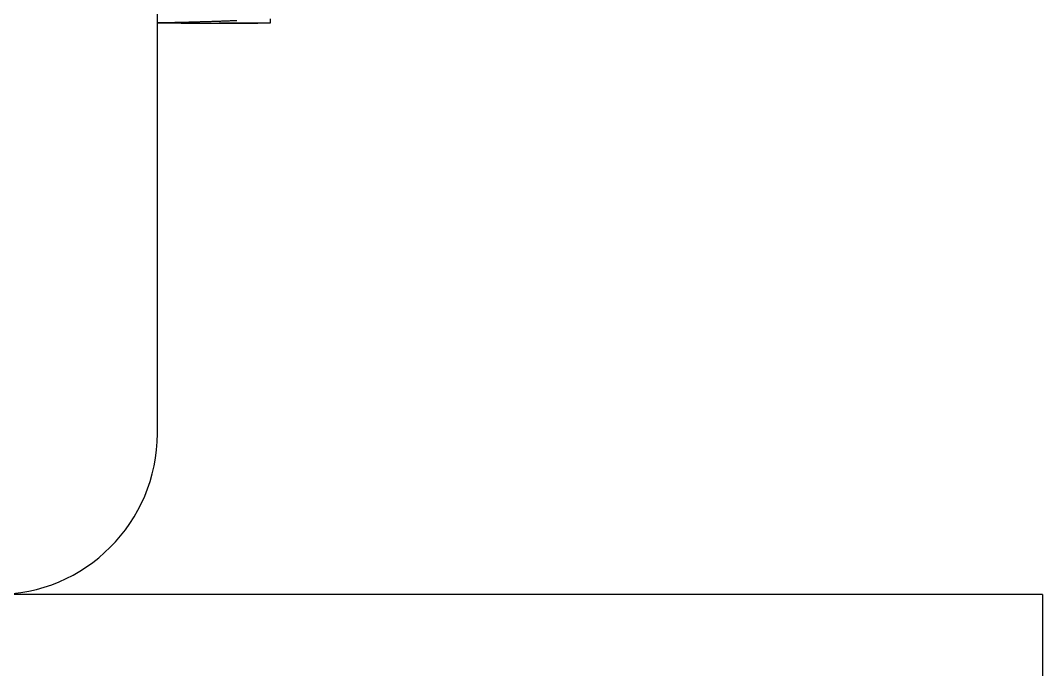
# Model space of a CAD drawing. Extents: x -7 to 305, y -225 to 131.
# Drawn here: x 293.3 to 299.66, y -45.46 to -41.42 of the extents above; entities that cross this region are included whole.
import ezdxf

# ---------------------------------------------------------------- set-up
doc = ezdxf.new("R2010")
doc.units = 0
doc.layers.get('0').update_dxf_attribs({"linetype": 'CONTINUOUS'})

# ---------------------------------------------------------------- blocks, each defined once
blk = doc.blocks.new('KOZU0012')
at = {"color": 7, "linetype": 'CONTINUOUS'}
for p, q in [((9.5, 1), (9.5, 8.5)), ((10.2, 3.576535), (10.2, 3.552234)), ((10.2, 3.55), (9.884647, 3.55)), ((10.2, 3.552234), (10.2, 3.55))]:
    blk.add_line(p, q, dxfattribs=at)
for points in [[(9.5, 3.55332, 0), (9.50549, 3.55342, 0), (9.51097, 3.55352, 0), (9.51646, 3.55361, 0), (9.52195, 3.55371, 0), (9.52743, 3.55382, 0), (9.53292, 3.55392, 0), (9.5384, 3.55402, 0), (9.54389, 3.55413, 0), (9.54937, 3.55423, 0), (9.55486, 3.55434, 0), (9.56034, 3.55445, 0), (9.56583, 3.55456, 0), (9.57131, 3.55467, 0), (9.5768, 3.55478, 0), (9.58228, 3.5549, 0), (9.58777, 3.55502, 0), (9.59325, 3.55513, 0), (9.59873, 3.55525, 0), (9.60422, 3.55537, 0), (9.6097, 3.55549, 0), (9.61518, 3.55561, 0), (9.62067, 3.55574, 0), (9.62615, 3.55586, 0), (9.63163, 3.55599, 0), (9.63711, 3.55612, 0), (9.64259, 3.55625, 0), (9.64807, 3.55638, 0), (9.65356, 3.55651, 0), (9.65904, 3.55664, 0), (9.66452, 3.55678, 0), (9.67, 3.55692, 0), (9.67548, 3.55705, 0), (9.68096, 3.55719, 0), (9.68644, 3.55733, 0), (9.69192, 3.55747, 0), (9.6974, 3.55762, 0), (9.70287, 3.55776, 0), (9.70835, 3.55791, 0), (9.71383, 3.55805, 0), (9.71931, 3.5582, 0), (9.72479, 3.55835, 0), (9.73026, 3.5585, 0), (9.73574, 3.55865, 0), (9.74122, 3.55881, 0), (9.74669, 3.55896, 0), (9.75217, 3.55912, 0), (9.75765, 3.55928, 0), (9.76312, 3.55944, 0), (9.7686, 3.5596, 0), (9.77407, 3.55976, 0), (9.77955, 3.55992, 0), (9.78502, 3.56009, 0), (9.7905, 3.56025, 0), (9.79597, 3.56042, 0), (9.80144, 3.56059, 0), (9.80692, 3.56076, 0), (9.81239, 3.56093, 0), (9.81786, 3.5611, 0), (9.82334, 3.56128, 0), (9.82881, 3.56145, 0), (9.83428, 3.56163, 0), (9.83975, 3.56181, 0), (9.84522, 3.56199, 0), (9.85069, 3.56217, 0), (9.85616, 3.56235, 0), (9.86163, 3.56253, 0), (9.8671, 3.56272, 0), (9.87257, 3.5629, 0), (9.87804, 3.56309, 0), (9.88351, 3.56328, 0), (9.88898, 3.56347, 0), (9.89444, 3.56366, 0), (9.89991, 3.56385, 0), (9.90538, 3.56405, 0), (9.91085, 3.56424, 0), (9.91631, 3.56444, 0), (9.92178, 3.56464, 0), (9.92724, 3.56484, 0), (9.93271, 3.56504, 0), (9.93817, 3.56524, 0), (9.94364, 3.56544, 0), (9.9491, 3.56565, 0), (9.95457, 3.56586, 0), (9.96003, 3.56606, 0), (9.96549, 3.56627, 0), (9.97096, 3.56648, 0), (9.97642, 3.56669, 0), (9.98188, 3.56691, 0), (9.98734, 3.56712, 0), (9.9928, 3.56734, 0)], [(9.5, 3.55332, 0), (9.50546, 3.55323, 0), (9.51093, 3.55314, 0), (9.51639, 3.55305, 0), (9.52186, 3.55296, 0), (9.52732, 3.55287, 0), (9.53279, 3.55278, 0), (9.53825, 3.5527, 0), (9.54372, 3.55261, 0), (9.54919, 3.55253, 0), (9.55465, 3.55245, 0), (9.56012, 3.55237, 0), (9.56558, 3.55229, 0), (9.57105, 3.55221, 0), (9.57652, 3.55213, 0), (9.58198, 3.55206, 0), (9.58745, 3.55198, 0), (9.59292, 3.55191, 0), (9.59838, 3.55184, 0), (9.60385, 3.55177, 0), (9.60932, 3.5517, 0), (9.61479, 3.55164, 0), (9.62025, 3.55157, 0), (9.62572, 3.55151, 0), (9.63119, 3.55144, 0), (9.63666, 3.55138, 0), (9.64212, 3.55132, 0), (9.64759, 3.55126, 0), (9.65306, 3.5512, 0), (9.65853, 3.55115, 0), (9.664, 3.55109, 0), (9.66947, 3.55104, 0), (9.67493, 3.55099, 0), (9.6804, 3.55094, 0), (9.68587, 3.55089, 0), (9.69134, 3.55084, 0), (9.69681, 3.55079, 0), (9.70228, 3.55075, 0), (9.70775, 3.5507, 0), (9.71322, 3.55066, 0), (9.71869, 3.55062, 0), (9.72416, 3.55058, 0), (9.72963, 3.55054, 0), (9.7351, 3.5505, 0), (9.74057, 3.55047, 0), (9.74603, 3.55043, 0), (9.7515, 3.5504, 0), (9.75697, 3.55037, 0), (9.76244, 3.55034, 0), (9.76791, 3.55031, 0), (9.77338, 3.55028, 0), (9.77885, 3.55025, 0), (9.78432, 3.55023, 0), (9.78979, 3.5502, 0), (9.79526, 3.55018, 0), (9.80073, 3.55016, 0), (9.8062, 3.55014, 0), (9.81168, 3.55012, 0), (9.81715, 3.5501, 0), (9.82262, 3.55009, 0), (9.82809, 3.55007, 0), (9.83356, 3.55006, 0), (9.83903, 3.55005, 0), (9.8445, 3.55004, 0), (9.84997, 3.55003, 0), (9.85544, 3.55002, 0), (9.86091, 3.55001, 0), (9.86638, 3.55001, 0), (9.87185, 3.55, 0), (9.87732, 3.55, 0), (9.88279, 3.55, 0), (9.88826, 3.55, 0), (9.89373, 3.55, 0), (9.8992, 3.55, 0), (9.90467, 3.55001, 0), (9.91014, 3.55001, 0), (9.91561, 3.55002, 0), (9.92108, 3.55003, 0), (9.92655, 3.55004, 0), (9.93202, 3.55005, 0), (9.9375, 3.55006, 0), (9.94297, 3.55008, 0), (9.94844, 3.55009, 0), (9.95391, 3.55011, 0), (9.95938, 3.55013, 0), (9.96485, 3.55014, 0), (9.97032, 3.55016, 0), (9.97579, 3.55019, 0), (9.98126, 3.55021, 0), (9.98673, 3.55023, 0), (9.9922, 3.55026, 0), (9.99767, 3.55029, 0), (10.0031, 3.55032, 0), (10.0086, 3.55035, 0), (10.0141, 3.55038, 0), (10.0195, 3.55041, 0), (10.025, 3.55044, 0), (10.0305, 3.55048, 0), (10.036, 3.55051, 0), (10.0414, 3.55055, 0), (10.0469, 3.55059, 0), (10.0524, 3.55063, 0), (10.0578, 3.55067, 0), (10.0633, 3.55072, 0), (10.0688, 3.55076, 0), (10.0742, 3.55081, 0), (10.0797, 3.55085, 0), (10.0852, 3.5509, 0), (10.0906, 3.55095, 0), (10.0961, 3.551, 0), (10.1016, 3.55106, 0), (10.1071, 3.55111, 0), (10.1125, 3.55117, 0), (10.118, 3.55122, 0), (10.1235, 3.55128, 0), (10.1289, 3.55134, 0), (10.1344, 3.5514, 0), (10.1399, 3.55146, 0), (10.1453, 3.55153, 0), (10.1508, 3.55159, 0), (10.1563, 3.55166, 0), (10.1617, 3.55172, 0), (10.1672, 3.55179, 0), (10.1727, 3.55186, 0), (10.1781, 3.55193, 0), (10.1836, 3.55201, 0), (10.1891, 3.55208, 0), (10.1945, 3.55216, 0), (10.2, 3.55223, 0)]]:
    blk.add_polyline3d(points, dxfattribs=at)
blk.add_arc((8.5, 1), 1, 270, 360, dxfattribs=at)

msp = doc.modelspace()

# ---------------------------------------------------------------- linework, layer by layer
at = {"color": 7, "linetype": 'CONTINUOUS'}
for q in [(269.6556, -44.9885), (299.6556, -49.4885)]:
    msp.add_line((299.6556, -44.9885), q, dxfattribs=at)

# ---------------------------------------------------------------- block references
msp.add_blockref('KOZU0012', (284.6556, -44.9885), dxfattribs=at)

doc.saveas('drawing.dxf')
